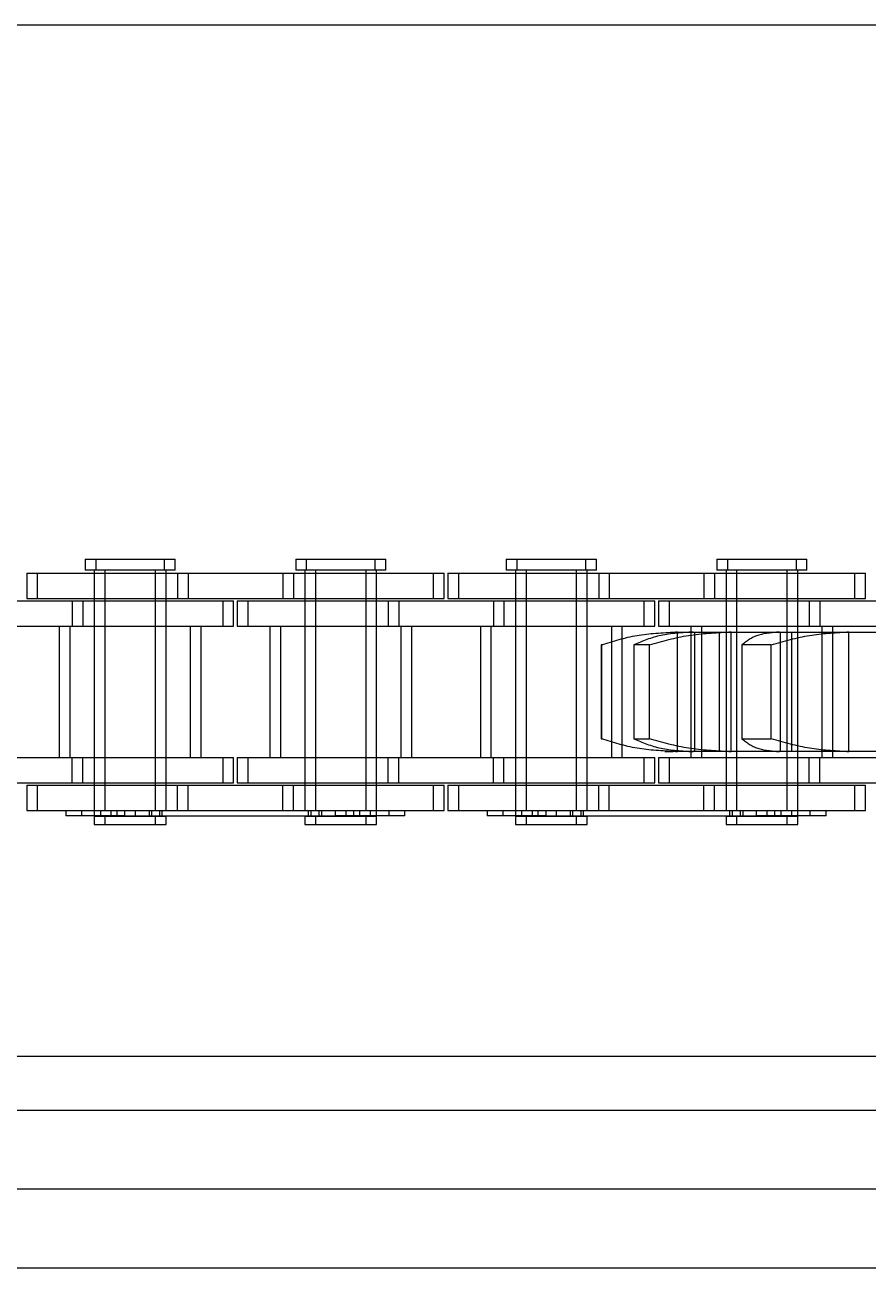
# Model space of a CAD drawing. Header units: metres. Extents: x 0 to 21025, y 0 to 14850.
# Drawn here: x 2581.7 to 2632.6, y 9046.6 to 9121.6 of the extents above; entities that cross this region are included whole.
import ezdxf

# ---------------------------------------------------------------- set-up
doc = ezdxf.new("R2010")
doc.units = ezdxf.units.M
doc.header["$LTSCALE"] = 25
doc.linetypes.add('HIDDEN2', pattern=[4.7625, 3.175, -1.5875])
doc.layers.add('SL4', color=4, linetype='Continuous')
doc.layers.add('ST1', color=7, linetype='HIDDEN2')

msp = doc.modelspace()

# ---------------------------------------------------------------- linework, layer by layer
at = {"layer": 'SL4'}
for p, q in [((2085.807, 9121.619), (2875.564, 9121.619)), ((2085.802, 9056.144), (2875.564, 9056.144)), ((2875.564, 9046.619), (1925.562, 9046.619))]:
    msp.add_line(p, q, dxfattribs=at)
at = {"layer": 'ST1'}
for p, q in [((2585.332, 9089.384), (2590.129, 9089.384)), ((2585.332, 9089.384), (2585.332, 9088.725)), ((2585.971, 9089.384), (2585.971, 9088.725)), ((2590.129, 9089.384), (2590.768, 9089.384)), ((2590.129, 9088.725), (2590.129, 9089.384)), ((2590.768, 9088.725), (2590.768, 9089.384)), ((2598.032, 9089.384), (2602.829, 9089.384)), ((2598.032, 9089.384), (2598.032, 9088.725)), ((2598.671, 9089.384), (2598.671, 9088.725)), ((2602.829, 9089.384), (2603.468, 9089.384)), ((2602.829, 9088.725), (2602.829, 9089.384)), ((2603.468, 9088.725), (2603.468, 9089.384)), ((2610.732, 9089.384), (2615.529, 9089.384)), ((2610.732, 9089.384), (2610.732, 9088.725)), ((2611.371, 9089.384), (2611.371, 9088.725)), ((2615.529, 9089.384), (2616.168, 9089.384)), ((2615.529, 9088.725), (2615.529, 9089.384)), ((2616.168, 9088.725), (2616.168, 9089.384)), ((2623.432, 9089.384), (2628.229, 9089.384)), ((2623.432, 9089.384), (2623.432, 9088.725)), ((2624.071, 9089.384), (2624.071, 9088.725)), ((2628.229, 9089.384), (2628.868, 9089.384)), ((2628.229, 9088.725), (2628.229, 9089.384)), ((2628.868, 9088.725), (2628.868, 9089.384)), ((2581.81, 9088.541), (2590.905, 9088.541)), ((2581.81, 9088.541), (2581.81, 9087.021)), ((2582.45, 9088.541), (2582.45, 9087.021)), ((2590.129, 9088.725), (2585.332, 9088.725)), ((2585.885, 9088.725), (2585.885, 9074.227)), ((2585.885, 9088.541), (2585.885, 9087.021)), ((2586.525, 9088.725), (2586.525, 9074.227)), ((2586.525, 9088.541), (2586.525, 9087.021)), ((2589.575, 9074.227), (2589.575, 9088.725)), ((2589.575, 9087.021), (2589.575, 9088.541)), ((2590.768, 9088.725), (2590.129, 9088.725)), ((2590.215, 9074.227), (2590.215, 9088.725)), ((2590.215, 9087.021), (2590.215, 9088.541)), ((2590.905, 9088.541), (2590.905, 9087.021)), ((2590.905, 9088.541), (2597.255, 9088.541)), ((2591.545, 9088.541), (2591.545, 9087.021)), ((2597.255, 9088.541), (2597.255, 9087.021)), ((2597.255, 9088.541), (2606.35, 9088.541)), ((2597.895, 9088.541), (2597.895, 9087.021)), ((2602.829, 9088.725), (2598.032, 9088.725)), ((2598.585, 9088.725), (2598.585, 9074.227)), ((2598.585, 9088.541), (2598.585, 9087.021)), ((2599.225, 9088.725), (2599.225, 9074.227)), ((2599.225, 9088.541), (2599.225, 9087.021)), ((2602.275, 9074.227), (2602.275, 9088.725)), ((2602.275, 9087.021), (2602.275, 9088.541)), ((2603.468, 9088.725), (2602.829, 9088.725)), ((2602.915, 9074.227), (2602.915, 9088.725)), ((2602.915, 9087.021), (2602.915, 9088.541)), ((2606.35, 9088.541), (2606.99, 9088.541)), ((2606.35, 9087.021), (2606.35, 9088.541)), ((2606.99, 9087.021), (2606.99, 9088.541)), ((2607.21, 9088.541), (2616.305, 9088.541)), ((2607.21, 9088.541), (2607.21, 9087.021)), ((2607.849, 9088.541), (2607.849, 9087.021)), ((2615.529, 9088.725), (2610.732, 9088.725)), ((2611.285, 9088.725), (2611.285, 9074.227)), ((2611.285, 9088.541), (2611.285, 9087.021)), ((2611.924, 9088.725), (2611.924, 9074.227)), ((2611.924, 9088.541), (2611.924, 9087.021)), ((2614.975, 9074.227), (2614.975, 9088.725)), ((2614.975, 9087.021), (2614.975, 9088.541)), ((2616.168, 9088.725), (2615.529, 9088.725)), ((2615.614, 9074.227), (2615.614, 9088.725)), ((2615.614, 9087.021), (2615.614, 9088.541)), ((2616.305, 9088.541), (2616.305, 9087.021)), ((2616.305, 9088.541), (2622.655, 9088.541)), ((2616.944, 9088.541), (2616.944, 9087.021)), ((2622.655, 9088.541), (2622.655, 9087.021)), ((2622.655, 9088.541), (2631.75, 9088.541)), ((2623.294, 9088.541), (2623.294, 9087.021)), ((2628.229, 9088.725), (2623.432, 9088.725)), ((2623.985, 9088.725), (2623.985, 9074.227)), ((2623.985, 9088.541), (2623.985, 9087.021)), ((2624.624, 9088.725), (2624.624, 9074.227)), ((2624.624, 9088.541), (2624.624, 9087.021)), ((2627.675, 9074.227), (2627.675, 9088.725)), ((2627.675, 9087.021), (2627.675, 9088.541)), ((2628.868, 9088.725), (2628.229, 9088.725)), ((2628.314, 9074.227), (2628.314, 9088.725)), ((2628.314, 9087.021), (2628.314, 9088.541)), ((2631.75, 9088.541), (2632.389, 9088.541)), ((2631.75, 9087.021), (2631.75, 9088.541)), ((2632.389, 9087.021), (2632.389, 9088.541)), ((2581.81, 9087.021), (2590.905, 9087.021)), ((2590.905, 9087.021), (2597.255, 9087.021)), ((2597.255, 9087.021), (2606.35, 9087.021)), ((2606.35, 9087.021), (2606.99, 9087.021)), ((2607.21, 9087.021), (2616.305, 9087.021)), ((2616.305, 9087.021), (2622.655, 9087.021)), ((2622.655, 9087.021), (2631.75, 9087.021)), ((2631.75, 9087.021), (2632.389, 9087.021)), ((2578.205, 9086.869), (2584.555, 9086.869)), ((2584.555, 9086.869), (2584.555, 9085.349)), ((2584.555, 9086.869), (2593.65, 9086.869)), ((2585.195, 9086.869), (2585.195, 9085.349)), ((2585.885, 9086.869), (2585.885, 9085.349)), ((2586.525, 9086.869), (2586.525, 9085.349)), ((2589.575, 9085.349), (2589.575, 9086.869)), ((2590.215, 9085.349), (2590.215, 9086.869)), ((2593.65, 9086.869), (2594.29, 9086.869)), ((2593.65, 9085.349), (2593.65, 9086.869)), ((2594.29, 9085.349), (2594.29, 9086.869)), ((2594.51, 9086.869), (2603.605, 9086.869)), ((2594.51, 9086.869), (2594.51, 9085.349)), ((2595.15, 9086.869), (2595.15, 9085.349)), ((2598.585, 9086.869), (2598.585, 9085.349)), ((2599.225, 9086.869), (2599.225, 9085.349)), ((2602.275, 9085.349), (2602.275, 9086.869)), ((2602.915, 9085.349), (2602.915, 9086.869)), ((2603.605, 9086.869), (2603.605, 9085.349)), ((2603.605, 9086.869), (2609.955, 9086.869)), ((2604.245, 9086.869), (2604.245, 9085.349)), ((2609.955, 9086.869), (2609.955, 9085.349)), ((2609.955, 9086.869), (2619.05, 9086.869)), ((2610.595, 9086.869), (2610.595, 9085.349)), ((2611.285, 9086.869), (2611.285, 9085.349)), ((2611.924, 9086.869), (2611.924, 9085.349)), ((2614.975, 9085.349), (2614.975, 9086.869)), ((2615.614, 9085.349), (2615.614, 9086.869)), ((2619.05, 9086.869), (2619.69, 9086.869)), ((2619.05, 9085.349), (2619.05, 9086.869)), ((2619.69, 9085.349), (2619.69, 9086.869)), ((2619.91, 9086.869), (2629.005, 9086.869)), ((2619.91, 9086.869), (2619.91, 9085.349)), ((2620.549, 9086.869), (2620.549, 9085.349)), ((2623.985, 9086.869), (2623.985, 9085.349)), ((2624.624, 9086.869), (2624.624, 9085.349)), ((2627.675, 9085.349), (2627.675, 9086.869)), ((2628.314, 9085.349), (2628.314, 9086.869)), ((2629.005, 9086.869), (2629.005, 9085.349)), ((2629.005, 9086.869), (2635.355, 9086.869)), ((2629.644, 9086.869), (2629.644, 9085.349)), ((2578.205, 9085.349), (2584.555, 9085.349)), ((2583.77, 9085.349), (2583.77, 9077.419)), ((2584.41, 9085.349), (2584.41, 9077.419)), ((2584.555, 9085.349), (2593.65, 9085.349)), ((2585.885, 9085.349), (2585.885, 9077.419)), ((2586.525, 9085.349), (2586.525, 9077.419)), ((2589.575, 9077.419), (2589.575, 9085.349)), ((2590.215, 9077.419), (2590.215, 9085.349)), ((2591.69, 9077.419), (2591.69, 9085.349)), ((2592.33, 9077.419), (2592.33, 9085.349)), ((2593.65, 9085.349), (2594.29, 9085.349)), ((2594.51, 9085.349), (2603.605, 9085.349)), ((2596.47, 9085.349), (2596.47, 9077.419)), ((2597.11, 9085.349), (2597.11, 9077.419)), ((2598.585, 9085.349), (2598.585, 9077.419)), ((2599.225, 9085.349), (2599.225, 9077.419)), ((2602.275, 9077.419), (2602.275, 9085.349)), ((2602.915, 9077.419), (2602.915, 9085.349)), ((2603.605, 9085.349), (2609.955, 9085.349)), ((2604.39, 9077.419), (2604.39, 9085.349)), ((2605.03, 9077.419), (2605.03, 9085.349)), ((2609.17, 9085.349), (2609.17, 9077.419)), ((2609.81, 9085.349), (2609.81, 9077.419)), ((2609.955, 9085.349), (2619.05, 9085.349)), ((2611.285, 9085.349), (2611.285, 9077.419)), ((2611.924, 9085.349), (2611.924, 9077.419)), ((2614.975, 9077.419), (2614.975, 9085.349)), ((2615.614, 9077.419), (2615.614, 9085.349)), ((2617.09, 9077.419), (2617.09, 9085.349)), ((2617.73, 9077.419), (2617.73, 9085.349)), ((2619.05, 9085.349), (2619.69, 9085.349)), ((2619.91, 9085.349), (2629.005, 9085.349)), ((2620.797, 9084.989), (2620.938, 9084.989)), ((2620.938, 9084.989), (2621.064, 9084.989)), ((2621.064, 9084.989), (2620.938, 9084.989)), ((2621.064, 9077.779), (2621.064, 9084.989)), ((2621.064, 9084.989), (2621.994, 9084.989)), ((2621.87, 9085.349), (2621.87, 9077.419)), ((2621.994, 9084.989), (2624.159, 9084.989)), ((2622.103, 9077.779), (2622.103, 9084.989)), ((2622.509, 9085.349), (2622.509, 9077.419)), ((2623.601, 9077.779), (2623.601, 9084.989)), ((2623.985, 9085.349), (2623.985, 9077.419)), ((2624.159, 9084.989), (2624.287, 9084.989)), ((2624.287, 9084.989), (2624.159, 9084.989)), ((2624.287, 9077.779), (2624.287, 9084.989)), ((2624.287, 9084.989), (2627.201, 9084.989)), ((2624.624, 9085.349), (2624.624, 9077.419)), ((2627.201, 9084.989), (2631.27, 9084.989)), ((2627.279, 9077.779), (2627.279, 9084.989)), ((2627.675, 9077.419), (2627.675, 9085.349)), ((2627.948, 9077.779), (2627.948, 9084.989)), ((2628.314, 9077.419), (2628.314, 9085.349)), ((2629.005, 9085.349), (2635.355, 9085.349)), ((2629.79, 9077.419), (2629.79, 9085.349)), ((2630.429, 9077.419), (2630.429, 9085.349)), ((2631.27, 9084.989), (2631.385, 9084.989)), ((2631.385, 9084.989), (2631.27, 9084.989)), ((2631.385, 9077.779), (2631.385, 9084.989)), ((2631.385, 9084.989), (2635.93, 9084.989)), ((2616.488, 9084.227), (2616.464, 9084.227)), ((2616.464, 9084.227), (2616.464, 9078.541)), ((2616.488, 9078.541), (2616.488, 9084.227)), ((2619.364, 9084.227), (2618.426, 9084.227)), ((2618.426, 9084.227), (2618.426, 9078.541)), ((2619.364, 9078.541), (2619.364, 9084.227)), ((2626.708, 9084.227), (2624.945, 9084.227)), ((2624.945, 9084.227), (2624.945, 9078.541)), ((2626.708, 9078.541), (2626.708, 9084.227)), ((2616.464, 9078.541), (2616.488, 9078.541)), ((2618.426, 9078.541), (2619.364, 9078.541)), ((2624.945, 9078.541), (2626.708, 9078.541)), ((2578.205, 9077.419), (2584.555, 9077.419)), ((2584.555, 9075.899), (2584.555, 9077.419)), ((2584.555, 9077.419), (2593.65, 9077.419)), ((2585.195, 9075.899), (2585.195, 9077.419)), ((2585.885, 9077.419), (2585.885, 9075.899)), ((2586.525, 9077.419), (2586.525, 9075.899)), ((2589.575, 9075.899), (2589.575, 9077.419)), ((2590.215, 9075.899), (2590.215, 9077.419)), ((2593.65, 9077.419), (2594.29, 9077.419)), ((2593.65, 9075.899), (2593.65, 9077.419)), ((2594.29, 9075.899), (2594.29, 9077.419)), ((2594.51, 9077.419), (2603.605, 9077.419)), ((2594.51, 9077.419), (2594.51, 9075.899)), ((2595.15, 9077.419), (2595.15, 9075.899)), ((2598.585, 9077.419), (2598.585, 9075.899)), ((2599.225, 9077.419), (2599.225, 9075.899)), ((2602.275, 9075.899), (2602.275, 9077.419)), ((2602.915, 9075.899), (2602.915, 9077.419)), ((2603.605, 9075.899), (2603.605, 9077.419)), ((2603.605, 9077.419), (2609.955, 9077.419)), ((2604.245, 9075.899), (2604.245, 9077.419)), ((2609.955, 9075.899), (2609.955, 9077.419)), ((2609.955, 9077.419), (2619.05, 9077.419)), ((2610.595, 9075.899), (2610.595, 9077.419)), ((2611.285, 9077.419), (2611.285, 9075.899)), ((2611.924, 9077.419), (2611.924, 9075.899)), ((2614.975, 9075.899), (2614.975, 9077.419)), ((2615.614, 9075.899), (2615.614, 9077.419)), ((2619.05, 9077.419), (2619.69, 9077.419)), ((2619.05, 9075.899), (2619.05, 9077.419)), ((2619.69, 9075.899), (2619.69, 9077.419)), ((2619.91, 9077.419), (2629.005, 9077.419)), ((2619.91, 9077.419), (2619.91, 9075.899)), ((2620.301, 9077.788), (2620.797, 9077.779)), ((2620.549, 9077.419), (2620.549, 9075.899)), ((2620.938, 9077.779), (2620.797, 9077.779)), ((2621.064, 9077.779), (2620.938, 9077.779)), ((2620.938, 9077.779), (2621.064, 9077.779)), ((2621.994, 9077.779), (2621.064, 9077.779)), ((2624.159, 9077.779), (2621.994, 9077.779)), ((2623.985, 9077.419), (2623.985, 9075.899)), ((2624.287, 9077.779), (2624.159, 9077.779)), ((2624.159, 9077.779), (2624.287, 9077.779)), ((2627.201, 9077.779), (2624.287, 9077.779)), ((2624.624, 9077.419), (2624.624, 9075.899)), ((2631.27, 9077.779), (2627.201, 9077.779)), ((2627.675, 9075.899), (2627.675, 9077.419)), ((2628.314, 9075.899), (2628.314, 9077.419)), ((2629.005, 9075.899), (2629.005, 9077.419)), ((2629.005, 9077.419), (2635.355, 9077.419)), ((2629.644, 9075.899), (2629.644, 9077.419)), ((2631.385, 9077.779), (2631.27, 9077.779)), ((2631.27, 9077.779), (2631.385, 9077.779)), ((2635.93, 9077.779), (2631.385, 9077.779)), ((2578.205, 9075.899), (2584.555, 9075.899)), ((2584.555, 9075.899), (2593.65, 9075.899)), ((2593.65, 9075.899), (2594.29, 9075.899)), ((2594.51, 9075.899), (2603.605, 9075.899)), ((2603.605, 9075.899), (2609.955, 9075.899)), ((2609.955, 9075.899), (2619.05, 9075.899)), ((2619.05, 9075.899), (2619.69, 9075.899)), ((2619.91, 9075.899), (2629.005, 9075.899)), ((2629.005, 9075.899), (2635.355, 9075.899)), ((2581.81, 9075.747), (2590.905, 9075.747)), ((2581.81, 9075.747), (2581.81, 9074.227)), ((2582.45, 9075.747), (2582.45, 9074.227)), ((2585.885, 9075.747), (2585.885, 9073.894)), ((2586.525, 9075.747), (2586.525, 9074.227)), ((2589.575, 9074.227), (2589.575, 9075.747)), ((2590.215, 9074.227), (2590.215, 9075.747)), ((2590.905, 9074.227), (2590.905, 9075.747)), ((2590.905, 9075.747), (2597.255, 9075.747)), ((2591.545, 9074.227), (2591.545, 9075.747)), ((2597.255, 9074.227), (2597.255, 9075.747)), ((2597.255, 9075.747), (2606.35, 9075.747)), ((2597.895, 9074.227), (2597.895, 9075.747)), ((2598.585, 9075.747), (2598.585, 9074.227)), ((2599.225, 9075.747), (2599.225, 9074.227)), ((2602.275, 9074.227), (2602.275, 9075.747)), ((2602.915, 9073.894), (2602.915, 9075.747)), ((2606.35, 9075.747), (2606.99, 9075.747)), ((2606.35, 9074.227), (2606.35, 9075.747)), ((2606.99, 9074.227), (2606.99, 9075.747)), ((2607.21, 9075.747), (2616.305, 9075.747)), ((2607.21, 9075.747), (2607.21, 9074.227)), ((2607.849, 9075.747), (2607.849, 9074.227)), ((2611.285, 9075.747), (2611.285, 9073.894)), ((2611.924, 9075.747), (2611.924, 9074.227)), ((2614.975, 9074.227), (2614.975, 9075.747)), ((2615.614, 9074.227), (2615.614, 9075.747)), ((2616.305, 9074.227), (2616.305, 9075.747)), ((2616.305, 9075.747), (2622.655, 9075.747)), ((2616.944, 9074.227), (2616.944, 9075.747)), ((2622.655, 9074.227), (2622.655, 9075.747)), ((2622.655, 9075.747), (2631.75, 9075.747)), ((2623.294, 9074.227), (2623.294, 9075.747)), ((2623.985, 9075.747), (2623.985, 9074.227)), ((2624.624, 9075.747), (2624.624, 9074.227)), ((2627.675, 9074.227), (2627.675, 9075.747)), ((2628.314, 9073.894), (2628.314, 9075.747)), ((2631.75, 9075.747), (2632.389, 9075.747)), ((2631.75, 9074.227), (2631.75, 9075.747)), ((2632.389, 9074.227), (2632.389, 9075.747)), ((2581.81, 9074.227), (2590.905, 9074.227)), ((2584.178, 9074.227), (2584.178, 9073.894)), ((2587.73, 9073.894), (2584.178, 9073.894)), ((2585.139, 9073.894), (2585.139, 9074.227)), ((2589.575, 9073.858), (2585.885, 9073.858)), ((2585.885, 9073.858), (2585.885, 9073.384)), ((2586.254, 9074.227), (2586.254, 9073.858)), ((2586.525, 9073.858), (2586.525, 9073.384)), ((2586.894, 9074.227), (2586.894, 9073.858)), ((2587.263, 9073.894), (2587.263, 9074.227)), ((2587.73, 9073.894), (2587.73, 9074.227)), ((2587.73, 9073.894), (2600.43, 9073.894)), ((2588.37, 9073.894), (2588.37, 9074.227)), ((2589.206, 9073.858), (2589.206, 9074.227)), ((2589.349, 9073.894), (2589.349, 9074.227)), ((2590.215, 9073.858), (2589.575, 9073.858)), ((2589.575, 9073.384), (2589.575, 9073.858)), ((2589.846, 9073.858), (2589.846, 9074.227)), ((2589.989, 9073.894), (2589.989, 9074.227)), ((2590.215, 9073.384), (2590.215, 9073.858)), ((2590.905, 9074.227), (2597.255, 9074.227)), ((2597.255, 9074.227), (2606.35, 9074.227)), ((2602.275, 9073.858), (2598.585, 9073.858)), ((2598.585, 9073.858), (2598.585, 9073.384)), ((2598.811, 9073.894), (2598.811, 9074.227)), ((2598.954, 9074.227), (2598.954, 9073.858)), ((2599.225, 9073.858), (2599.225, 9073.384)), ((2599.45, 9073.894), (2599.45, 9074.227)), ((2599.594, 9074.227), (2599.594, 9073.858)), ((2600.43, 9073.894), (2600.43, 9074.227)), ((2603.661, 9073.894), (2600.43, 9073.894)), ((2601.07, 9073.894), (2601.07, 9074.227)), ((2601.537, 9073.894), (2601.537, 9074.227)), ((2601.906, 9073.858), (2601.906, 9074.227)), ((2602.915, 9073.858), (2602.275, 9073.858)), ((2602.275, 9073.384), (2602.275, 9073.858)), ((2602.546, 9073.858), (2602.546, 9074.227)), ((2602.915, 9073.384), (2602.915, 9073.858)), ((2603.661, 9073.894), (2603.661, 9074.227)), ((2604.622, 9073.894), (2603.661, 9073.894)), ((2604.622, 9073.894), (2604.622, 9074.227)), ((2606.35, 9074.227), (2606.99, 9074.227)), ((2607.21, 9074.227), (2616.305, 9074.227)), ((2609.578, 9074.227), (2609.578, 9073.894)), ((2613.13, 9073.894), (2609.578, 9073.894)), ((2610.539, 9073.894), (2610.539, 9074.227)), ((2614.975, 9073.858), (2611.285, 9073.858)), ((2611.285, 9073.858), (2611.285, 9073.384)), ((2611.654, 9074.227), (2611.654, 9073.858)), ((2611.924, 9073.858), (2611.924, 9073.384)), ((2612.293, 9074.227), (2612.293, 9073.858)), ((2612.662, 9073.894), (2612.662, 9074.227)), ((2613.13, 9073.894), (2613.13, 9074.227)), ((2613.13, 9073.894), (2625.83, 9073.894)), ((2613.769, 9073.894), (2613.769, 9074.227)), ((2614.606, 9073.858), (2614.606, 9074.227)), ((2614.749, 9073.894), (2614.749, 9074.227)), ((2615.614, 9073.858), (2614.975, 9073.858)), ((2614.975, 9073.384), (2614.975, 9073.858)), ((2615.245, 9073.858), (2615.245, 9074.227)), ((2615.389, 9073.894), (2615.389, 9074.227)), ((2615.614, 9073.384), (2615.614, 9073.858)), ((2616.305, 9074.227), (2622.655, 9074.227)), ((2622.655, 9074.227), (2631.75, 9074.227)), ((2627.675, 9073.858), (2623.985, 9073.858)), ((2623.985, 9073.858), (2623.985, 9073.384)), ((2624.211, 9073.894), (2624.211, 9074.227)), ((2624.354, 9074.227), (2624.354, 9073.858)), ((2624.624, 9073.858), (2624.624, 9073.384)), ((2624.85, 9073.894), (2624.85, 9074.227)), ((2624.993, 9074.227), (2624.993, 9073.858)), ((2625.83, 9073.894), (2625.83, 9074.227)), ((2629.061, 9073.894), (2625.83, 9073.894)), ((2626.469, 9073.894), (2626.469, 9074.227)), ((2626.937, 9073.894), (2626.937, 9074.227)), ((2627.306, 9073.858), (2627.306, 9074.227)), ((2628.314, 9073.858), (2627.675, 9073.858)), ((2627.675, 9073.384), (2627.675, 9073.858)), ((2627.945, 9073.858), (2627.945, 9074.227)), ((2628.314, 9073.384), (2628.314, 9073.858)), ((2629.061, 9073.894), (2629.061, 9074.227)), ((2630.021, 9073.894), (2629.061, 9073.894)), ((2630.021, 9073.894), (2630.021, 9074.227)), ((2631.75, 9074.227), (2632.389, 9074.227)), ((2585.885, 9073.384), (2589.575, 9073.384)), ((2589.575, 9073.384), (2590.215, 9073.384)), ((2598.585, 9073.384), (2602.275, 9073.384)), ((2602.275, 9073.384), (2602.915, 9073.384)), ((2611.285, 9073.384), (2614.975, 9073.384)), ((2614.975, 9073.384), (2615.614, 9073.384)), ((2623.985, 9073.384), (2627.675, 9073.384)), ((2627.675, 9073.384), (2628.314, 9073.384)), ((2875.564, 9059.381), (1875.564, 9059.381)), ((2085.802, 9056.144), (2875.564, 9056.144)), ((2875.564, 9051.381), (1875.564, 9051.381))]:
    msp.add_line(p, q, dxfattribs=at)
for points, knots in [([(2616.488, 9084.227), (2617.181, 9084.443), (2618.568, 9084.875), (2620.148, 9084.951), (2620.938, 9084.989)], [0, 0, 0, 0, 0.500133, 1, 1, 1, 1]), ([(2621.994, 9084.989), (2621.327, 9084.951), (2619.99, 9084.875), (2618.948, 9084.443), (2618.426, 9084.227)], [0, 0, 0, 0, 0.499459, 1, 1, 1, 1]), ([(2619.364, 9084.227), (2620.146, 9084.443), (2621.71, 9084.875), (2623.343, 9084.951), (2624.159, 9084.989)], [0, 0, 0, 0, 0.500152, 1, 1, 1, 1]), ([(2627.201, 9084.989), (2626.736, 9084.951), (2625.804, 9084.875), (2625.231, 9084.443), (2624.945, 9084.227)], [0, 0, 0, 0, 0.49948, 1, 1, 1, 1]), ([(2626.708, 9084.227), (2627.485, 9084.443), (2629.037, 9084.875), (2630.526, 9084.951), (2631.27, 9084.989)], [0, 0, 0, 0, 0.5005288, 1, 1, 1, 1]), ([(2620.938, 9077.779), (2620.149, 9077.816), (2618.569, 9077.892), (2617.182, 9078.324), (2616.488, 9078.541)], [0, 0, 0, 0, 0.4990975, 1, 1, 1, 1]), ([(2618.426, 9078.541), (2618.948, 9078.324), (2619.99, 9077.892), (2621.327, 9077.816), (2621.994, 9077.779)], [0, 0, 0, 0, 0.500534, 1, 1, 1, 1]), ([(2624.159, 9077.779), (2623.344, 9077.816), (2621.711, 9077.892), (2620.147, 9078.324), (2619.364, 9078.541)], [0, 0, 0, 0, 0.499124, 1, 1, 1, 1]), ([(2624.945, 9078.541), (2625.231, 9078.324), (2625.804, 9077.892), (2626.736, 9077.816), (2627.201, 9077.779)], [0, 0, 0, 0, 0.500513, 1, 1, 1, 1]), ([(2631.27, 9077.779), (2630.526, 9077.816), (2629.037, 9077.892), (2627.485, 9078.324), (2626.708, 9078.541)], [0, 0, 0, 0, 0.499464, 1, 1, 1, 1])]:
    msp.add_open_spline(points, degree=3, knots=knots, dxfattribs=at)

doc.saveas('drawing.dxf')
